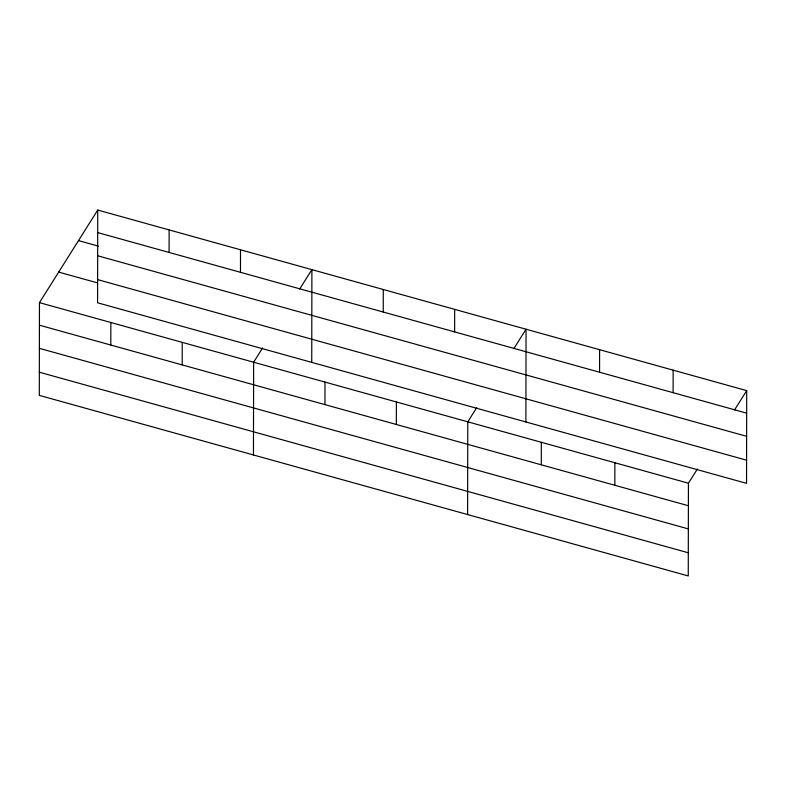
<?xml version="1.0" encoding="UTF-8"?>
<svg xmlns="http://www.w3.org/2000/svg" width="786" height="786" viewBox="0 0 786 786"><rect width="100%" height="100%" fill="white"/><g stroke="black" fill="none" stroke-linecap="round" stroke-linejoin="round"><path stroke-width="1.18" d="M97.739 210.049L97.572 302.787L746.543 483.361L746.7 390.622L97.739 210.049L39.457 302.639L39.3 395.378L688.261 575.951L688.428 483.213L697.398 468.957M110.806 345.034L110.846 322.506M169.088 252.444L169.128 229.915M182.195 364.9L182.234 342.372M240.467 272.31L240.506 249.781M253.456 454.966L253.623 362.228L262.593 347.972M311.737 362.375L311.895 269.637L299.712 288.993M324.962 404.623L325.001 382.094M383.244 312.032L383.283 289.503M396.35 424.489L396.39 401.96M454.632 331.898L454.672 309.37M467.611 514.555L467.778 421.817L476.748 407.561M525.893 421.964L526.05 329.226L513.877 348.581M541.289 464.811L541.328 442.282M599.561 372.22L599.6 349.691M614.839 485.276L614.878 462.748M673.111 392.686L673.15 370.157M734.517 409.978L746.7 390.622M97.7 232.587L746.661 413.151M78.512 240.604L98.397 246.146M97.661 255.755L746.621 436.318M97.621 279.62L746.582 460.193M58.695 272.094L97.307 282.832M39.457 302.639L688.428 483.213M39.418 325.178L688.389 505.742M39.379 348.336L688.34 528.909M39.339 372.21L688.3 552.784"/></g></svg>
